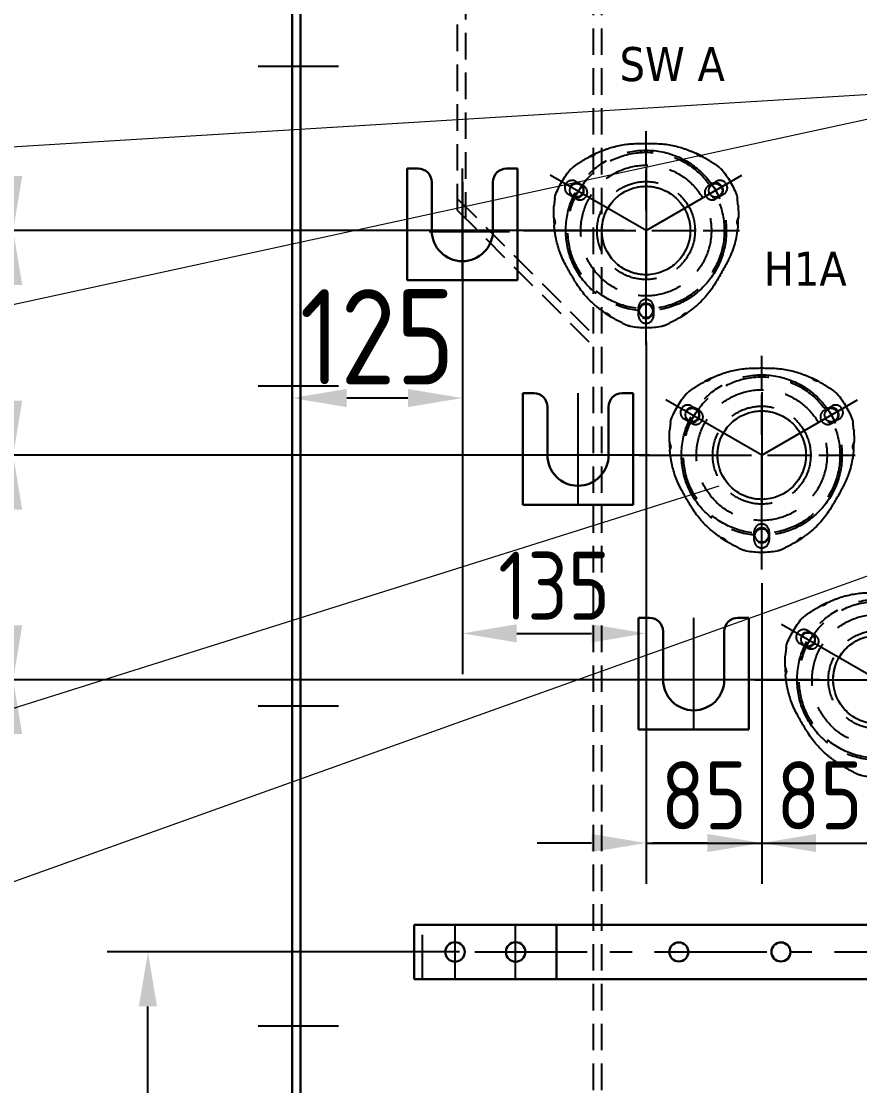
# Model space of a CAD drawing. Header units: millimetres. Extents: x 124493 to 133608, y -169944 to -164394.
# Drawn here: x 125582 to 126199, y -166708 to -165926 of the extents above; entities that cross this region are included whole.
import ezdxf

# ---------------------------------------------------------------- set-up
doc = ezdxf.new("R2010")
doc.units = ezdxf.units.MM
doc.header["$LTSCALE"] = 13
doc.linetypes.add('CENTERX2', pattern=[101.6, 63.5, -12.7, 12.7, -12.7])
doc.linetypes.add('DASHED', pattern=[0.75, 0.5, -0.25])
for name, color, linetype in [('1', 4, 'Continuous'), ('2细线层', 4, 'Continuous'), ('4虚线层', 6, 'DASHED'), ('粗实线', 4, 'Continuous'), ('细实线', 2, 'Continuous')]:
    doc.layers.add(name, color=color, linetype=linetype)
doc.layers.add('标注、文本', color=3, linetype='Continuous', lineweight=25)
doc.layers.add('铁心', color=3, linetype='Continuous', lineweight=0)
doc.styles.get("Standard").update_dxf_attribs({"font": 'gbenor.shx', "bigfont": 'gbcbig.shx'})
doc.styles.add('Tahoma$001', font='tahoma.ttf', dxfattribs={"height": 2.159784})
doc.dimstyles.new('1-15', dxfattribs={"dimscale": 20, "dimtxt": 3.5, "dimasz": 2, "dimexe": 1.5, "dimexo": 0.5, "dimgap": 0.5, "dimtad": 1, "dimtoh": 1, "dimdec": 1, "dimdsep": 46, "dimtxsty": 'Standard', "dimcen": 2.5, "dimclrd": 3, "dimclre": 3, "dimclrt": 3, "dimadec": 0, "dimazin": 2, "dimtfac": 1, "dimtdec": 1, "dimtmove": 0, "dimatfit": 2, "dimfxl": 1, "dimarcsym": 0})

# ---------------------------------------------------------------- blocks, each defined once
blk = doc.blocks.new('A$C712F3155')
at = {"layer": '1', "color": 1, "linetype": 'CENTERX2', "lineweight": -3, "ltscale": 0.1}
for p, q in [((90, 0), (90, 156.99)), ((90, 130.33), (90, 35.46)), ((90, 84.09), (19.54, 124.77)), ((90, 84.09), (160.46, 124.77)), ((0, 84.09), (158.71, 84.09))]:
    blk.add_line(p, q, dxfattribs=at)
blk.add_circle((90, 84.09), 59, dxfattribs=at)
at = {"layer": '2细线层'}
for centre in [(38.9, 113.59), (141.1, 113.59), (90, 25.09)]:
    blk.add_circle(centre, 5, dxfattribs=at)
at = {"layer": '标注、文本'}
for centre in [(38.9, 113.59), (141.1, 113.59), (90, 25.09)]:
    blk.add_arc(centre, 5.5, 242.67153, 150.00001, dxfattribs=at)
at = {"layer": '粗实线'}
blk.add_circle((90, 84.09), 32.5, dxfattribs=at)
blk = doc.blocks.new('A$C03F92070')
at = {"layer": '4虚线层', "ltscale": 5}
for p, q in [((67.85, 40.24), (67.85, 116.01)), ((16.36, 107.57), (21.99, 104.32)), ((113.71, 104.32), (119.34, 107.57)), ((16.49, 94.79), (10.86, 98.04)), ((124.84, 98.04), (119.21, 94.79)), ((23.33, 71.49), (112.37, 71.49)), ((62.35, 8.86), (62.35, 15.36)), ((73.35, 15.36), (73.35, 8.86))]:
    blk.add_line(p, q, dxfattribs=at)
for radius in [57.5, 48, 36, 32.5]:
    blk.add_circle((67.85, 71.49), radius, dxfattribs=at)
at = {"layer": '4虚线层', "ltscale": 5, "extrusion": (0, 0, -1)}
for centre, radius, start, end in [((-62.34, 65.41), 70, 71.02185, 87.94531), ((-67.85, -88.03), 223.54, 87.94531, 92.05469), ((-73.35, 65.41), 70, 92.05469, 108.97815), ((-68.85, 46.49), 90, 55.4521, 61.38179), ((-68.85, 46.49), 90, 64.92451, 71.02185), ((-66.85, 46.49), 90, 108.97815, 115.07549), ((-66.85, 46.49), 90, 118.61821, 124.5479), ((-68.85, 46.49), 90, 51.08313, 52.23427), ((-66.85, 46.49), 90, 127.76573, 128.91687), ((-67.85, 71.49), 71.5, 20.96454, 39.03546), ((-67.85, 71.49), 71.5, 140.96454, 159.03546), ((-90, 83.12), 90, 7.76573, 8.91687), ((-45.7, 83.12), 90, 171.08313, 172.23427), ((-90, 83.12), 90, 358.61821, 4.5479), ((-45.7, 83.12), 90, 175.4521, 181.38179), ((-90, 83.12), 90, 349.46719, 355.07549), ((-65.57, 80.82), 70, 186.60228, 207.21776), ((-45.7, 83.12), 90, 184.92451, 186.60228), ((-70.33, 79.46), 70, 331.9245, 349.46719), ((70.97, 151.05), 223.54, 207.21776, 212.35682), ((-205.81, 151.73), 223.54, 327.65027, 331.9245), ((-76.09, 69.57), 70, 310.17076, 327.65027), ((-58.73, 68.87), 70, 212.35682, 233.02623), ((-89, 84.85), 90, 304.92451, 310.17076), ((-89, 84.85), 90, 295.4521, 301.38179), ((-46.7, 84.85), 90, 238.61821, 244.5479), ((-46.7, 84.85), 90, 233.02623, 235.07549), ((-89, 84.85), 90, 291.08313, 292.23427), ((-67.85, 71.49), 71.5, 260.96454, 279.03546), ((-46.7, 84.85), 90, 247.76573, 248.91687)]:
    blk.add_arc(centre, radius, start, end, dxfattribs=at)
at = {"layer": '4虚线层', "ltscale": 5}
for centre, start, end in [((13.61, 102.81), 60, 240), ((19.24, 99.56), 240, 60), ((116.46, 99.56), 120, 300), ((122.09, 102.81), 300, 120), ((67.85, 15.36), 0, 180), ((67.85, 8.86), 180, 0)]:
    blk.add_arc(centre, 5.5, start, end, dxfattribs=at)
for points, knots in [([(30.89, 128.1), (30.89, 128.1), (30.88, 128.1), (30.83, 128.07), (30.76, 128.04), (30.57, 127.95), (30.45, 127.89), (30.18, 127.77), (30.03, 127.69), (29.7, 127.53), (29.52, 127.45), (29.16, 127.27), (28.96, 127.17), (28.58, 126.98), (28.39, 126.89), (27.99, 126.69), (27.8, 126.59), (27.42, 126.39), (27.24, 126.3), (26.87, 126.11), (26.7, 126.02), (26.39, 125.85), (26.24, 125.77), (25.98, 125.63), (25.87, 125.57), (25.69, 125.47), (25.63, 125.44), (25.58, 125.41), (25.57, 125.4), (25.57, 125.4), (25.57, 125.4), (25.57, 125.4)], [0, 0, 0, 0, 0.043819, 0.043819, 0.119878, 0.119878, 0.195937, 0.195937, 0.271996, 0.271996, 0.348055, 0.348055, 0.424114, 0.424114, 0.500173, 0.500173, 0.576231, 0.576231, 0.65229, 0.65229, 0.728349, 0.728349, 0.804408, 0.804408, 0.880467, 0.880467, 0.956526, 0.956526, 0.994556, 0.994556, 1, 1, 1, 1]), ([(30.71, 128.01), (30.65, 127.99), (30.59, 127.94), (30.48, 127.84), (30.42, 127.77), (30.3, 127.62), (30.24, 127.54), (30.11, 127.35), (30.04, 127.25), (29.89, 127.05), (29.81, 126.95), (29.62, 126.74), (29.51, 126.65), (29.29, 126.47), (29.16, 126.4), (28.9, 126.26), (28.77, 126.2), (28.36, 126.06), (28.08, 125.99), (27.53, 125.87), (27.26, 125.83), (26.87, 125.76), (26.75, 125.74), (26.5, 125.7), (26.38, 125.67), (26.05, 125.61), (25.85, 125.56), (25.74, 125.5)], [0, 0, 0, 0, 0.0625, 0.0625, 0.125, 0.125, 0.1875, 0.1875, 0.25, 0.25, 0.3125, 0.3125, 0.375, 0.375, 0.4375, 0.4375, 0.5, 0.5, 0.625, 0.625, 0.75, 0.75, 0.8125, 0.8125, 0.875, 0.875, 1, 1, 1, 1]), ([(110.13, 125.4), (110.13, 125.4), (110.13, 125.4), (110.13, 125.4), (110.12, 125.41), (110.07, 125.44), (110.01, 125.47), (109.83, 125.57), (109.72, 125.63), (109.46, 125.77), (109.31, 125.85), (108.99, 126.02), (108.81, 126.11), (108.45, 126.3), (108.26, 126.4), (107.88, 126.6), (107.68, 126.7), (107.29, 126.9), (107.1, 127), (106.72, 127.18), (106.53, 127.28), (106.16, 127.46), (105.99, 127.54), (105.66, 127.7), (105.51, 127.77), (105.24, 127.9), (105.12, 127.95), (104.94, 128.04), (104.87, 128.07), (104.82, 128.09), (104.81, 128.1), (104.8, 128.1), (104.8, 128.1), (104.8, 128.1)], [0, 0, 0, 0, 0.005743, 0.005743, 0.043766, 0.043766, 0.119813, 0.119813, 0.195859, 0.195859, 0.271906, 0.271906, 0.347952, 0.347952, 0.423999, 0.423999, 0.500046, 0.500046, 0.576092, 0.576092, 0.652139, 0.652139, 0.728185, 0.728185, 0.804232, 0.804232, 0.880279, 0.880279, 0.956325, 0.956325, 0.994349, 0.994349, 1, 1, 1, 1]), ([(109.96, 125.5), (109.9, 125.53), (109.83, 125.55), (109.65, 125.6), (109.54, 125.63), (109.21, 125.7), (108.96, 125.74), (108.44, 125.83), (108.17, 125.87), (107.63, 125.99), (107.34, 126.06), (106.94, 126.2), (106.8, 126.26), (106.54, 126.39), (106.42, 126.47), (106.19, 126.64), (106.08, 126.74), (105.9, 126.94), (105.81, 127.05), (105.66, 127.25), (105.59, 127.35), (105.46, 127.53), (105.39, 127.62), (105.28, 127.77), (105.22, 127.84), (105.11, 127.94), (105.05, 127.99), (104.99, 128.01)], [0, 0, 0, 0, 0.0625, 0.0625, 0.125, 0.125, 0.25, 0.25, 0.375, 0.375, 0.5, 0.5, 0.5625, 0.5625, 0.625, 0.625, 0.6875, 0.6875, 0.75, 0.75, 0.8125, 0.8125, 0.875, 0.875, 0.9375, 0.9375, 1, 1, 1, 1]), ([(13.95, 117.81), (13.92, 117.79), (13.88, 117.76), (13.82, 117.71), (13.77, 117.67), (13.74, 117.65), (13.73, 117.64)], [0, 0, 0, 0, 0.272943, 0.542517, 0.809704, 1, 1, 1, 1]), ([(14.22, 118.02), (14.2, 118), (14.15, 117.96), (14.08, 117.91), (14.01, 117.86), (13.97, 117.82), (13.95, 117.81)], [0, 0, 0, 0, 0.251777, 0.501943, 0.751136, 1, 1, 1, 1]), ([(14.55, 118.27), (14.52, 118.25), (14.46, 118.2), (14.38, 118.14), (14.3, 118.08), (14.25, 118.04), (14.22, 118.02)], [0, 0, 0, 0, 0.251749, 0.501948, 0.751171, 1, 1, 1, 1]), ([(15.74, 119.15), (15.69, 119.12), (15.59, 119.05), (15.45, 118.94), (15.32, 118.84), (15.18, 118.74), (15.05, 118.65), (14.92, 118.55), (14.8, 118.45), (14.67, 118.36), (14.59, 118.3), (14.55, 118.27)], [0, 0, 0, 0, 0.114473, 0.22719, 0.338528, 0.448878, 0.558641, 0.668227, 0.778044, 0.888502, 1, 1, 1, 1]), ([(17.82, 120.63), (17.81, 120.62), (17.74, 120.57), (17.58, 120.46), (17.28, 120.26), (16.94, 120.02), (16.6, 119.78), (16.29, 119.55), (16.01, 119.35), (15.83, 119.22), (15.74, 119.15)], [0, 0, 0, 0, 0.026865, 0.187364, 0.351072, 0.511786, 0.674931, 0.783277, 0.891149, 1, 1, 1, 1]), ([(119.96, 119.15), (119.92, 119.19), (119.82, 119.25), (119.69, 119.35), (119.55, 119.45), (119.41, 119.55), (119.28, 119.65), (119.06, 119.81), (118.76, 120.02), (118.42, 120.26), (118.12, 120.46), (117.96, 120.57), (117.89, 120.62), (117.88, 120.63)], [0, 0, 0, 0, 0.05466, 0.108896, 0.162888, 0.216817, 0.270864, 0.325211, 0.488741, 0.649833, 0.813717, 0.974388, 1, 1, 1, 1]), ([(121.15, 118.27), (121.11, 118.3), (121.03, 118.36), (120.9, 118.45), (120.78, 118.55), (120.65, 118.65), (120.52, 118.74), (120.38, 118.84), (120.25, 118.94), (120.1, 119.05), (120.01, 119.12), (119.96, 119.15)], [0, 0, 0, 0, 0.111498, 0.221956, 0.331773, 0.441359, 0.551122, 0.661472, 0.77281, 0.885527, 1, 1, 1, 1]), ([(121.48, 118.02), (121.45, 118.04), (121.4, 118.08), (121.32, 118.14), (121.23, 118.2), (121.18, 118.25), (121.15, 118.27)], [0, 0, 0, 0, 0.248829, 0.498052, 0.748251, 1, 1, 1, 1]), ([(121.75, 117.81), (121.73, 117.82), (121.69, 117.86), (121.62, 117.91), (121.55, 117.96), (121.5, 118), (121.48, 118.02)], [0, 0, 0, 0, 0.248864, 0.498057, 0.748223, 1, 1, 1, 1]), ([(121.97, 117.64), (121.96, 117.65), (121.93, 117.67), (121.88, 117.71), (121.82, 117.76), (121.78, 117.79), (121.75, 117.81)], [0, 0, 0, 0, 0.190293, 0.457482, 0.727057, 1, 1, 1, 1]), ([(0.69, 94.25), (0.68, 94.21), (0.67, 94.11), (0.65, 93.95), (0.63, 93.8), (0.61, 93.64), (0.59, 93.47), (0.57, 93.31), (0.55, 93.14), (0.53, 92.96), (0.52, 92.85), (0.52, 92.79)], [0, 0, 0, 0, 0.111498, 0.221956, 0.331773, 0.441359, 0.551122, 0.661472, 0.77281, 0.885527, 1, 1, 1, 1]), ([(0.74, 94.67), (0.73, 94.63), (0.73, 94.57), (0.71, 94.47), (0.7, 94.36), (0.69, 94.29), (0.69, 94.25)], [0, 0, 0, 0, 0.248829, 0.498052, 0.748251, 1, 1, 1, 1]), ([(0.82, 95.29), (0.82, 95.27), (0.81, 95.24), (0.81, 95.17), (0.8, 95.1), (0.79, 95.04), (0.78, 95.01)], [0, 0, 0, 0, 0.190297, 0.457484, 0.727058, 1, 1, 1, 1]), ([(134.92, 95.01), (134.91, 95.04), (134.9, 95.1), (134.89, 95.17), (134.89, 95.24), (134.88, 95.27), (134.88, 95.29)], [0, 0, 0, 0, 0.272943, 0.542517, 0.809704, 1, 1, 1, 1]), ([(134.96, 94.67), (134.96, 94.7), (134.95, 94.76), (134.94, 94.85), (134.93, 94.93), (134.92, 94.98), (134.92, 95.01)], [0, 0, 0, 0, 0.251777, 0.501943, 0.751136, 1, 1, 1, 1]), ([(135.01, 94.25), (135.01, 94.29), (135, 94.36), (134.99, 94.47), (134.97, 94.57), (134.96, 94.63), (134.96, 94.67)], [0, 0, 0, 0, 0.251749, 0.501948, 0.751171, 1, 1, 1, 1]), ([(135.18, 92.79), (135.18, 92.85), (135.16, 92.96), (135.15, 93.14), (135.13, 93.31), (135.11, 93.47), (135.09, 93.64), (135.07, 93.8), (135.05, 93.95), (135.03, 94.11), (135.02, 94.21), (135.01, 94.25)], [0, 0, 0, 0, 0.114473, 0.22719, 0.338528, 0.448878, 0.558641, 0.668227, 0.778044, 0.888502, 1, 1, 1, 1]), ([(0.52, 92.79), (0.51, 92.73), (0.5, 92.62), (0.48, 92.45), (0.46, 92.28), (0.45, 92.11), (0.43, 91.95), (0.4, 91.68), (0.37, 91.32), (0.33, 90.9), (0.3, 90.54), (0.29, 90.34), (0.28, 90.26), (0.28, 90.25)], [0, 0, 0, 0, 0.05466, 0.108897, 0.162889, 0.216817, 0.270864, 0.325211, 0.488741, 0.649833, 0.813717, 0.974388, 1, 1, 1, 1]), ([(135.42, 90.25), (135.42, 90.26), (135.41, 90.34), (135.4, 90.54), (135.37, 90.9), (135.33, 91.31), (135.29, 91.73), (135.25, 92.11), (135.22, 92.45), (135.2, 92.67), (135.18, 92.79)], [0, 0, 0, 0, 0.026865, 0.187364, 0.351073, 0.511786, 0.674931, 0.783277, 0.891149, 1, 1, 1, 1]), ([(0.02, 81.15), (0.02, 81.15), (0.02, 81.15), (0.02, 81.15), (0.02, 81.14), (0.02, 81.08), (0.02, 81.01), (0.02, 80.81), (0.03, 80.68), (0.04, 80.38), (0.04, 80.21), (0.05, 79.85), (0.06, 79.65), (0.08, 79.24), (0.09, 79.03), (0.11, 78.6), (0.12, 78.38), (0.14, 77.94), (0.16, 77.72), (0.18, 77.3), (0.2, 77.09), (0.23, 76.68), (0.24, 76.49), (0.27, 76.13), (0.28, 75.96), (0.3, 75.67), (0.32, 75.54), (0.33, 75.33), (0.34, 75.26), (0.34, 75.2), (0.35, 75.19), (0.35, 75.19), (0.35, 75.19), (0.35, 75.19)], [0, 0, 0, 0, 0.005743, 0.005743, 0.043766, 0.043766, 0.119813, 0.119813, 0.195859, 0.195859, 0.271906, 0.271906, 0.347952, 0.347952, 0.423999, 0.423999, 0.500046, 0.500046, 0.576092, 0.576092, 0.652139, 0.652139, 0.728185, 0.728185, 0.804232, 0.804232, 0.880279, 0.880279, 0.956325, 0.956325, 0.994349, 0.994349, 1, 1, 1, 1]), ([(0.02, 80.95), (0.02, 80.89), (0.04, 80.81), (0.08, 80.63), (0.12, 80.53), (0.22, 80.21), (0.31, 79.97), (0.5, 79.47), (0.59, 79.22), (0.76, 78.69), (0.85, 78.41), (0.92, 77.98), (0.94, 77.84), (0.96, 77.55), (0.95, 77.4), (0.91, 77.12), (0.88, 76.97), (0.8, 76.71), (0.75, 76.59), (0.65, 76.35), (0.6, 76.24), (0.51, 76.03), (0.47, 75.94), (0.39, 75.76), (0.37, 75.68), (0.33, 75.53), (0.32, 75.46), (0.33, 75.4)], [0, 0, 0, 0, 0.0625, 0.0625, 0.125, 0.125, 0.25, 0.25, 0.375, 0.375, 0.5, 0.5, 0.5625, 0.5625, 0.625, 0.625, 0.6875, 0.6875, 0.75, 0.75, 0.8125, 0.8125, 0.875, 0.875, 0.9375, 0.9375, 1, 1, 1, 1]), ([(135.37, 75.4), (135.38, 75.46), (135.37, 75.53), (135.33, 75.68), (135.31, 75.76), (135.23, 75.94), (135.19, 76.03), (135.1, 76.24), (135.04, 76.35), (134.95, 76.58), (134.9, 76.71), (134.82, 76.97), (134.79, 77.11), (134.75, 77.4), (134.74, 77.54), (134.76, 77.83), (134.78, 77.98), (134.85, 78.4), (134.93, 78.68), (135.11, 79.21), (135.2, 79.47), (135.34, 79.84), (135.38, 79.96), (135.47, 80.2), (135.51, 80.31), (135.62, 80.63), (135.68, 80.83), (135.68, 80.95)], [0, 0, 0, 0, 0.0625, 0.0625, 0.125, 0.125, 0.1875, 0.1875, 0.25, 0.25, 0.3125, 0.3125, 0.375, 0.375, 0.4375, 0.4375, 0.5, 0.5, 0.625, 0.625, 0.75, 0.75, 0.8125, 0.8125, 0.875, 0.875, 1, 1, 1, 1]), ([(135.35, 75.19), (135.35, 75.19), (135.35, 75.2), (135.36, 75.26), (135.37, 75.34), (135.38, 75.54), (135.4, 75.67), (135.42, 75.97), (135.43, 76.14), (135.46, 76.51), (135.48, 76.7), (135.5, 77.11), (135.52, 77.32), (135.54, 77.75), (135.56, 77.97), (135.58, 78.41), (135.59, 78.62), (135.61, 79.05), (135.62, 79.26), (135.64, 79.67), (135.65, 79.86), (135.66, 80.22), (135.66, 80.39), (135.67, 80.68), (135.67, 80.81), (135.68, 81.01), (135.68, 81.08), (135.68, 81.14), (135.68, 81.15), (135.68, 81.15), (135.68, 81.15), (135.68, 81.15)], [0, 0, 0, 0, 0.043819, 0.043819, 0.119878, 0.119878, 0.195937, 0.195937, 0.271996, 0.271996, 0.348055, 0.348055, 0.424114, 0.424114, 0.500173, 0.500173, 0.576232, 0.576232, 0.65229, 0.65229, 0.728349, 0.728349, 0.804408, 0.804408, 0.880467, 0.880467, 0.956526, 0.956526, 0.994556, 0.994556, 1, 1, 1, 1]), ([(37.3, 11.18), (37.3, 11.18), (37.31, 11.17), (37.36, 11.14), (37.42, 11.09), (37.59, 10.98), (37.7, 10.9), (37.95, 10.73), (38.09, 10.63), (38.39, 10.43), (38.55, 10.32), (38.89, 10.09), (39.07, 9.97), (39.42, 9.73), (39.61, 9.61), (39.98, 9.37), (40.16, 9.26), (40.51, 9.03), (40.69, 8.91), (41.04, 8.69), (41.2, 8.59), (41.51, 8.4), (41.65, 8.31), (41.9, 8.16), (42.01, 8.09), (42.18, 7.99), (42.24, 7.95), (42.29, 7.92), (42.3, 7.91), (42.3, 7.91), (42.3, 7.91), (42.3, 7.91)], [0, 0, 0, 0, 0.043819, 0.043819, 0.119878, 0.119878, 0.195937, 0.195937, 0.271996, 0.271996, 0.348055, 0.348055, 0.424114, 0.424114, 0.500173, 0.500173, 0.576231, 0.576231, 0.65229, 0.65229, 0.728349, 0.728349, 0.804408, 0.804408, 0.880467, 0.880467, 0.956526, 0.956526, 0.994556, 0.994556, 1, 1, 1, 1]), ([(37.47, 11.06), (37.52, 11.02), (37.59, 11), (37.73, 10.95), (37.82, 10.93), (38.01, 10.91), (38.11, 10.9), (38.34, 10.88), (38.46, 10.87), (38.71, 10.83), (38.85, 10.81), (39.11, 10.75), (39.25, 10.71), (39.52, 10.6), (39.64, 10.53), (39.89, 10.37), (40.01, 10.29), (40.34, 10.01), (40.54, 9.8), (40.91, 9.38), (41.09, 9.17), (41.34, 8.87), (41.42, 8.77), (41.58, 8.58), (41.66, 8.48), (41.88, 8.23), (42.02, 8.08), (42.13, 8.02)], [0, 0, 0, 0, 0.0625, 0.0625, 0.125, 0.125, 0.1875, 0.1875, 0.25, 0.25, 0.3125, 0.3125, 0.375, 0.375, 0.4375, 0.4375, 0.5, 0.5, 0.625, 0.625, 0.75, 0.75, 0.8125, 0.8125, 0.875, 0.875, 1, 1, 1, 1]), ([(93.4, 7.91), (93.4, 7.91), (93.4, 7.91), (93.4, 7.91), (93.41, 7.92), (93.46, 7.95), (93.52, 7.99), (93.69, 8.09), (93.8, 8.16), (94.06, 8.32), (94.2, 8.4), (94.51, 8.6), (94.68, 8.7), (95.02, 8.92), (95.2, 9.04), (95.56, 9.27), (95.75, 9.39), (96.12, 9.63), (96.3, 9.75), (96.65, 9.98), (96.83, 10.1), (97.16, 10.33), (97.32, 10.43), (97.62, 10.64), (97.76, 10.73), (98.01, 10.9), (98.11, 10.98), (98.28, 11.1), (98.34, 11.14), (98.39, 11.17), (98.4, 11.18), (98.4, 11.18), (98.4, 11.18), (98.4, 11.18)], [0, 0, 0, 0, 0.005743, 0.005743, 0.043766, 0.043766, 0.119813, 0.119813, 0.195859, 0.195859, 0.271906, 0.271906, 0.347952, 0.347952, 0.423999, 0.423999, 0.500046, 0.500046, 0.576092, 0.576092, 0.652139, 0.652139, 0.728185, 0.728185, 0.804232, 0.804232, 0.880279, 0.880279, 0.956325, 0.956325, 0.994349, 0.994349, 1, 1, 1, 1]), ([(93.57, 8.02), (93.62, 8.05), (93.68, 8.1), (93.82, 8.23), (93.89, 8.31), (94.11, 8.56), (94.27, 8.76), (94.61, 9.17), (94.79, 9.38), (95.16, 9.79), (95.36, 10), (95.69, 10.28), (95.8, 10.37), (96.05, 10.53), (96.18, 10.6), (96.44, 10.71), (96.58, 10.75), (96.85, 10.81), (96.98, 10.83), (97.24, 10.87), (97.36, 10.88), (97.58, 10.9), (97.69, 10.91), (97.88, 10.93), (97.96, 10.95), (98.11, 11), (98.18, 11.02), (98.23, 11.06)], [0, 0, 0, 0, 0.0625, 0.0625, 0.125, 0.125, 0.25, 0.25, 0.375, 0.375, 0.5, 0.5, 0.5625, 0.5625, 0.625, 0.625, 0.6875, 0.6875, 0.75, 0.75, 0.8125, 0.8125, 0.875, 0.875, 0.9375, 0.9375, 1, 1, 1, 1]), ([(50.31, 3.59), (50.32, 3.59), (50.4, 3.55), (50.57, 3.46), (50.9, 3.31), (51.28, 3.14), (51.66, 2.96), (52.01, 2.8), (52.32, 2.67), (52.52, 2.57), (52.63, 2.53)], [0, 0, 0, 0, 0.026866, 0.187364, 0.351073, 0.511786, 0.674931, 0.783277, 0.891149, 1, 1, 1, 1]), ([(52.63, 2.53), (52.68, 2.5), (52.79, 2.46), (52.95, 2.39), (53.11, 2.32), (53.26, 2.25), (53.41, 2.19), (53.56, 2.12), (53.7, 2.06), (53.85, 2), (53.94, 1.96), (53.98, 1.94)], [0, 0, 0, 0, 0.114473, 0.22719, 0.338528, 0.448878, 0.558641, 0.668227, 0.778044, 0.888502, 1, 1, 1, 1]), ([(53.98, 1.94), (54.02, 1.93), (54.09, 1.9), (54.18, 1.86), (54.28, 1.82), (54.34, 1.79), (54.37, 1.78)], [0, 0, 0, 0, 0.251749, 0.501948, 0.751171, 1, 1, 1, 1]), ([(54.37, 1.78), (54.4, 1.77), (54.45, 1.74), (54.54, 1.71), (54.61, 1.68), (54.66, 1.66), (54.69, 1.65)], [0, 0, 0, 0, 0.251777, 0.501943, 0.751136, 1, 1, 1, 1]), ([(54.69, 1.65), (54.71, 1.64), (54.77, 1.61), (54.84, 1.58), (54.9, 1.56), (54.93, 1.55), (54.94, 1.54)], [0, 0, 0, 0, 0.272943, 0.542518, 0.809705, 1, 1, 1, 1]), ([(80.76, 1.54), (80.77, 1.55), (80.8, 1.56), (80.86, 1.58), (80.93, 1.61), (80.99, 1.64), (81.01, 1.65)], [0, 0, 0, 0, 0.190295, 0.457482, 0.727057, 1, 1, 1, 1]), ([(81.01, 1.65), (81.04, 1.66), (81.08, 1.68), (81.16, 1.71), (81.25, 1.74), (81.3, 1.77), (81.33, 1.78)], [0, 0, 0, 0, 0.248864, 0.498057, 0.748223, 1, 1, 1, 1]), ([(81.33, 1.78), (81.36, 1.79), (81.42, 1.82), (81.52, 1.86), (81.61, 1.9), (81.68, 1.93), (81.72, 1.94)], [0, 0, 0, 0, 0.248829, 0.498052, 0.748251, 1, 1, 1, 1]), ([(81.72, 1.94), (81.76, 1.96), (81.85, 2), (82, 2.06), (82.14, 2.12), (82.29, 2.19), (82.44, 2.25), (82.59, 2.32), (82.75, 2.39), (82.91, 2.46), (83.02, 2.5), (83.07, 2.53)], [0, 0, 0, 0, 0.111498, 0.221956, 0.331773, 0.441359, 0.551122, 0.661472, 0.77281, 0.885527, 1, 1, 1, 1]), ([(83.07, 2.53), (83.12, 2.55), (83.23, 2.6), (83.38, 2.67), (83.54, 2.73), (83.69, 2.8), (83.84, 2.87), (84.09, 2.98), (84.42, 3.14), (84.8, 3.31), (85.13, 3.46), (85.3, 3.55), (85.38, 3.58), (85.39, 3.59)], [0, 0, 0, 0, 0.05466, 0.108897, 0.162889, 0.216817, 0.270864, 0.325211, 0.488741, 0.649834, 0.813718, 0.974389, 1, 1, 1, 1])]:
    blk.add_open_spline(points, degree=3, knots=knots, dxfattribs=at)
blk.add_open_spline([(0.82, 95.28), (0.81, 95.2), (0.82, 95.09), (0.84, 94.95)], degree=3, dxfattribs=at)
blk = doc.blocks.new('A$C78BF4BCD')
at = {"layer": '1', "color": 1, "linetype": 'CENTERX2', "lineweight": -3, "ltscale": 0.1}
for p, q in [((40.5, 0), (40.5, 82)), ((63, 36.5), (18, 36.5))]:
    blk.add_line(p, q, dxfattribs=at)
at = {"layer": '粗实线', "lineweight": 30}
for p, q in [((0, 0), (0, 82)), ((8, 82), (0, 82)), ((81, 82), (73, 82)), ((81, 0), (81, 82)), ((18, 36.5), (18, 72)), ((63, 36.5), (63, 72)), ((81, 0), (0, 0))]:
    blk.add_line(p, q, dxfattribs=at)
for centre, radius, start, end in [((8, 72), 10, 0, 90), ((73, 72), 10, 90, 180), ((40.5, 36.5), 22.5, 180, 0)]:
    blk.add_arc(centre, radius, start, end, dxfattribs=at)
blk = doc.blocks.new('A$C08576B93')
at = {"layer": '1', "color": 1, "linetype": 'CENTERX2', "lineweight": -3, "ltscale": 0.1}
for p, q in [((30, 0), (30, 40)), ((74.5, 0), (74.5, 40))]:
    blk.add_line(p, q, dxfattribs=at)
at = {"layer": '4虚线层', "ltscale": 5}
blk.add_line((6, 0), (6, 40), dxfattribs=at)
at = {"layer": '粗实线', "lineweight": 30}
for p, q in [((0, 40), (104.5, 40)), ((0, 0), (0, 40)), ((104.5, 40), (104.5, 0)), ((104.5, 0), (0, 0))]:
    blk.add_line(p, q, dxfattribs=at)
for centre in [(30, 20), (74.5, 20)]:
    blk.add_circle(centre, 7.15, dxfattribs=at)
blk = doc.blocks.new('*D494')
at = {"layer": 'Defpoints', "color": 0, "transparency": 16777216}
for p in [(125675.58, -166609.77), (125914.56, -166609.77), (125906.6, -167089.77)]:
    blk.add_point(p, dxfattribs=at)
at = {"layer": '标注、文本', "color": 3, "lineweight": -2, "transparency": 16777216}
for p, q in [((125904.56, -166609.77), (125645.58, -166609.77)), ((125675.58, -167049.77), (125675.58, -166649.77)), ((125896.6, -167089.77), (125645.58, -167089.77))]:
    blk.add_line(p, q, dxfattribs=at)
at = {"layer": '标注、文本', "color": 3, "transparency": 16777216}
for points in [[(125668.91, -166649.77), (125682.24, -166649.77), (125675.58, -166609.77)], [(125668.91, -167049.77), (125682.24, -167049.77), (125675.58, -167089.77)]]:
    blk.add_solid(points, dxfattribs=at)
at = {"layer": '标注、文本', "color": 3, "transparency": 16777216, "insert": (125630.58, -166849.77), "char_height": 70, "attachment_point": 5, "rotation": 90}
blk.add_mtext('480', dxfattribs=at)
blk = doc.blocks.new('*D495')
at = {"layer": 'Defpoints', "color": 0, "transparency": 16777216}
for p in [(125576.52, -166409.77), (126054.1, -166409.77), (125906.6, -167089.77)]:
    blk.add_point(p, dxfattribs=at)
at = {"layer": '标注、文本', "color": 3, "lineweight": -2, "transparency": 16777216}
for p, q in [((126044.1, -166409.77), (125546.52, -166409.77)), ((125576.52, -167049.77), (125576.52, -166449.77)), ((125896.6, -167089.77), (125546.52, -167089.77))]:
    blk.add_line(p, q, dxfattribs=at)
at = {"layer": '标注、文本', "color": 3, "transparency": 16777216}
for points in [[(125569.85, -166449.77), (125583.18, -166449.77), (125576.52, -166409.77)], [(125569.85, -167049.77), (125583.18, -167049.77), (125576.52, -167089.77)]]:
    blk.add_solid(points, dxfattribs=at)
at = {"layer": '标注、文本', "color": 3, "transparency": 16777216, "insert": (125531.52, -166749.77), "char_height": 70, "attachment_point": 5, "rotation": 90}
blk.add_mtext('680', dxfattribs=at)
blk = doc.blocks.new('*D496')
at = {"layer": 'Defpoints', "color": 0, "transparency": 16777216}
for p in [(125576.52, -166244.77), (126054.1, -166244.77), (126179.1, -166409.77)]:
    blk.add_point(p, dxfattribs=at)
at = {"layer": '标注、文本', "color": 3, "lineweight": -2, "transparency": 16777216}
for p, q in [((126044.1, -166244.77), (125546.52, -166244.77)), ((125576.52, -166369.77), (125576.52, -166284.77)), ((126169.1, -166409.77), (125546.52, -166409.77))]:
    blk.add_line(p, q, dxfattribs=at)
at = {"layer": '标注、文本', "color": 3, "transparency": 16777216}
for points in [[(125569.85, -166284.77), (125583.18, -166284.77), (125576.52, -166244.77)], [(125569.85, -166369.77), (125583.18, -166369.77), (125576.52, -166409.77)]]:
    blk.add_solid(points, dxfattribs=at)
at = {"layer": '标注、文本', "color": 3, "transparency": 16777216, "insert": (125531.52, -166327.27), "char_height": 70, "attachment_point": 5, "rotation": 90}
blk.add_mtext('165', dxfattribs=at)
blk = doc.blocks.new('*D497')
at = {"layer": 'Defpoints', "color": 0, "transparency": 16777216}
for p in [(125576.52, -166079.77), (126035.73, -166079.77), (126036.6, -166244.77)]:
    blk.add_point(p, dxfattribs=at)
at = {"layer": '标注、文本', "color": 3, "lineweight": -2, "transparency": 16777216}
for p, q in [((126025.73, -166079.77), (125546.52, -166079.77)), ((125576.52, -166204.77), (125576.52, -166119.77)), ((126026.6, -166244.77), (125546.52, -166244.77))]:
    blk.add_line(p, q, dxfattribs=at)
at = {"layer": '标注、文本', "color": 3, "transparency": 16777216}
for points in [[(125569.85, -166119.77), (125583.18, -166119.77), (125576.52, -166079.77)], [(125569.85, -166204.77), (125583.18, -166204.77), (125576.52, -166244.77)]]:
    blk.add_solid(points, dxfattribs=at)
at = {"layer": '标注、文本', "color": 3, "transparency": 16777216, "insert": (125531.52, -166162.27), "char_height": 70, "attachment_point": 5, "rotation": 90}
blk.add_mtext('165', dxfattribs=at)
blk = doc.blocks.new('*D498')
at = {"layer": 'Defpoints', "color": 0, "transparency": 16777216}
for p in [(125576.52, -165849.86), (125884.25, -165849.86), (126030.96, -166079.77)]:
    blk.add_point(p, dxfattribs=at)
at = {"layer": '标注、文本', "color": 3, "lineweight": -2, "transparency": 16777216}
for p, q in [((125874.25, -165849.86), (125546.52, -165849.86)), ((125576.52, -166039.77), (125576.52, -165889.86)), ((126020.96, -166079.77), (125546.52, -166079.77))]:
    blk.add_line(p, q, dxfattribs=at)
at = {"layer": '标注、文本', "color": 3, "transparency": 16777216}
for points in [[(125569.85, -165889.86), (125583.18, -165889.86), (125576.52, -165849.86)], [(125569.85, -166039.77), (125583.18, -166039.77), (125576.52, -166079.77)]]:
    blk.add_solid(points, dxfattribs=at)
at = {"layer": '标注、文本', "color": 3, "transparency": 16777216, "insert": (125531.52, -165964.81), "char_height": 70, "attachment_point": 5, "rotation": 90}
blk.add_mtext('230', dxfattribs=at)
blk = doc.blocks.new('*D501')
at = {"layer": 'Defpoints', "color": 0, "transparency": 16777216}
for p in [(125781.6, -166034.27), (125906.6, -166034.27), (125781.6, -166202.83)]:
    blk.add_point(p, dxfattribs=at)
at = {"layer": '标注、文本', "color": 3, "lineweight": -2, "transparency": 16777216}
for p, q in [((125781.6, -166044.27), (125781.6, -166232.83)), ((125906.6, -166044.27), (125906.6, -166232.83)), ((125866.6, -166202.83), (125821.6, -166202.83))]:
    blk.add_line(p, q, dxfattribs=at)
at = {"layer": '标注、文本', "color": 3, "transparency": 16777216}
for points in [[(125821.6, -166196.16), (125821.6, -166209.49), (125781.6, -166202.83)], [(125866.6, -166196.16), (125866.6, -166209.49), (125906.6, -166202.83)]]:
    blk.add_solid(points, dxfattribs=at)
at = {"layer": '标注、文本', "color": 3, "transparency": 16777216, "insert": (125844.1, -166157.83), "char_height": 70, "attachment_point": 5}
blk.add_mtext('125', dxfattribs=at)
blk = doc.blocks.new('*D502')
at = {"layer": 'Defpoints', "color": 0, "transparency": 16777216}
for p in [(125906.6, -166116.27), (126041.6, -166151.27), (126041.6, -166375.73)]:
    blk.add_point(p, dxfattribs=at)
at = {"layer": '标注、文本', "color": 3, "lineweight": -2, "transparency": 16777216}
for p, q in [((125906.6, -166126.27), (125906.6, -166405.73)), ((126041.6, -166161.27), (126041.6, -166405.73)), ((125946.6, -166375.73), (126001.6, -166375.73))]:
    blk.add_line(p, q, dxfattribs=at)
at = {"layer": '标注、文本', "color": 3, "transparency": 16777216}
for points in [[(125946.6, -166369.06), (125946.6, -166382.39), (125906.6, -166375.73)], [(126001.6, -166369.06), (126001.6, -166382.39), (126041.6, -166375.73)]]:
    blk.add_solid(points, dxfattribs=at)
at = {"layer": '标注、文本', "color": 3, "transparency": 16777216, "insert": (125974.1, -166340.73), "char_height": 50, "attachment_point": 5}
blk.add_mtext('135', dxfattribs=at)
blk = doc.blocks.new('*D503')
at = {"layer": 'Defpoints', "color": 0, "transparency": 16777216}
for p in [(126041.6, -166163.86), (126126.6, -166328.86), (126126.6, -166529.74)]:
    blk.add_point(p, dxfattribs=at)
at = {"layer": '标注、文本', "color": 3, "lineweight": -2, "transparency": 16777216}
for p, q in [((126041.6, -166173.86), (126041.6, -166559.74)), ((126126.6, -166338.86), (126126.6, -166559.74)), ((126001.6, -166529.74), (125961.6, -166529.74)), ((126041.6, -166529.74), (126126.6, -166529.74)), ((126166.6, -166529.74), (126206.6, -166529.74))]:
    blk.add_line(p, q, dxfattribs=at)
at = {"layer": '标注、文本', "color": 3, "transparency": 16777216}
for points in [[(126001.6, -166523.07), (126001.6, -166536.4), (126041.6, -166529.74)], [(126166.6, -166523.07), (126166.6, -166536.4), (126126.6, -166529.74)]]:
    blk.add_solid(points, dxfattribs=at)
at = {"layer": '标注、文本', "color": 3, "transparency": 16777216, "insert": (126084.1, -166494.74), "char_height": 50, "attachment_point": 5}
blk.add_mtext('85', dxfattribs=at)
blk = doc.blocks.new('*D504')
at = {"layer": 'Defpoints', "color": 0, "transparency": 16777216}
for p in [(126126.6, -166328.86), (126211.6, -166491.05), (126211.6, -166529.74)]:
    blk.add_point(p, dxfattribs=at)
at = {"layer": '标注、文本', "color": 3, "lineweight": -2, "transparency": 16777216}
for p, q in [((126126.6, -166338.86), (126126.6, -166559.74)), ((126211.6, -166501.05), (126211.6, -166559.74)), ((126086.6, -166529.74), (126046.6, -166529.74)), ((126126.6, -166529.74), (126211.6, -166529.74)), ((126251.6, -166529.74), (126291.6, -166529.74))]:
    blk.add_line(p, q, dxfattribs=at)
at = {"layer": '标注、文本', "color": 3, "transparency": 16777216}
for points in [[(126086.6, -166523.07), (126086.6, -166536.4), (126126.6, -166529.74)], [(126251.6, -166523.07), (126251.6, -166536.4), (126211.6, -166529.74)]]:
    blk.add_solid(points, dxfattribs=at)
at = {"layer": '标注、文本', "color": 3, "transparency": 16777216, "insert": (126169.1, -166494.74), "char_height": 50, "attachment_point": 5}
blk.add_mtext('85', dxfattribs=at)
blk = doc.blocks.new('*D709')
at = {"layer": 'Defpoints', "color": 0, "transparency": 16777216}
for p in [(125464.73, -165339.76), (125781.6, -165339.76), (125781.6, -167089.77)]:
    blk.add_point(p, dxfattribs=at)
at = {"layer": '标注、文本', "color": 3, "lineweight": -2, "transparency": 16777216}
for p, q in [((125771.6, -165339.76), (125434.73, -165339.76)), ((125464.73, -167049.77), (125464.73, -165379.76)), ((125771.6, -167089.77), (125434.73, -167089.77))]:
    blk.add_line(p, q, dxfattribs=at)
at = {"layer": '标注、文本', "color": 3, "transparency": 16777216}
for points in [[(125458.06, -165379.76), (125471.4, -165379.76), (125464.73, -165339.76)], [(125458.06, -167049.77), (125471.4, -167049.77), (125464.73, -167089.77)]]:
    blk.add_solid(points, dxfattribs=at)
at = {"layer": '标注、文本', "color": 3, "transparency": 16777216, "insert": (125419.73, -166214.76), "char_height": 70, "attachment_point": 5, "rotation": 90}
blk.add_mtext('1750', dxfattribs=at)

msp = doc.modelspace()

# ---------------------------------------------------------------- linework, layer by layer
at = {"layer": '1', "color": 1, "linetype": 'CENTERX2', "lineweight": -3, "ltscale": 0.1}
for p, q in [((125756.6, -165958.97), (125815.6, -165958.97)), ((125882.21, -166080.4), (125941.21, -166080.4)), ((125756.6, -166193.97), (125815.6, -166193.97)), ((125756.6, -166428.97), (125815.6, -166428.97)), ((125915.81, -166609.77), (127330.81, -166609.77)), ((125756.6, -166663.97), (125815.6, -166663.97))]:
    msp.add_line(p, q, dxfattribs=at)
at = {"layer": '4虚线层', "ltscale": 3}
for p, q in [((126003.1, -167003.77), (126003.1, -165483.77)), ((126009.1, -167003.77), (126009.1, -165483.77)), ((125909.1, -166071), (125909.1, -165799.02)), ((125903.1, -166065), (125903.1, -165805.02)), ((125903.1, -166056.51), (126003.1, -166156.51)), ((125903.1, -166065), (126003.1, -166165))]:
    msp.add_line(p, q, dxfattribs=at)
at = {"layer": '粗实线', "lineweight": 30}
for p, q in [((125781.6, -167009.77), (125781.6, -165369.76)), ((125787.6, -167003.77), (125787.6, -165369.76))]:
    msp.add_line(p, q, dxfattribs=at)
for centre in [(126065.72, -166609.77), (126140.72, -166609.77)]:
    msp.add_circle(centre, 7, dxfattribs=at)
at = {"layer": '细实线', "color": 4, "lineweight": 30}
for p, q in [((125871.23, -166589.77), (125871.23, -166629.77)), ((125975.73, -166589.77), (127325.81, -166589.77)), ((125975.73, -166629.77), (127325.81, -166629.77))]:
    msp.add_line(p, q, dxfattribs=at)
at = {"layer": '铁心'}
for points in [[(126870.57, -165939.08), (125383.08, -166030.33), (125383.08, -166030.33)], [(126272.72, -165983.18), (125384.3, -166175.92), (125384.3, -166175.92)], [(126095.02, -166267.47), (125382.76, -166491.93), (125382.76, -166491.93)], [(126361.6, -166277.27), (125385.8, -166626.64), (125385.8, -166626.64)]]:
    msp.add_lwpolyline(points, dxfattribs=at)

# ---------------------------------------------------------------- block references
at = {"layer": '标注、文本'}
for name, p in [('A$C712F3155', (125951.6, -166163.86)), ('A$C03F92070', (125973.75, -166151.26)), ('A$C78BF4BCD', (125866.1, -166116.27)), ('A$C712F3155', (126036.6, -166328.86)), ('A$C03F92070', (126058.75, -166316.26)), ('A$C78BF4BCD', (125951.1, -166281.27)), ('A$C712F3155', (126121.6, -166493.86)), ('A$C03F92070', (126143.75, -166481.26)), ('A$C78BF4BCD', (126036.1, -166446.27)), ('A$C08576B93', (125871.23, -166629.77))]:
    msp.add_blockref(name, p, dxfattribs=at)

# ---------------------------------------------------------------- texts
at = {"layer": '标注、文本', "style": 'Tahoma$001'}
for s, p in [('SW A', (126022.15, -165969.97)), ('H1A', (126127.99, -166120.35))]:
    msp.add_text(s, height=25, dxfattribs=at).set_placement(p)

# ---------------------------------------------------------------- dimensions: what is measured, and where the dimension line sits
at = {"layer": '标注、文本'}
for base, p1, p2, picture, middle in [((125464.73, -165339.76), (125781.6, -167089.77), (125781.6, -165339.76), '*D709', (125419.73, -166214.76)), ((125576.52, -166079.77), (126036.6, -166244.77), (126035.73, -166079.77), '*D497', (125531.52, -166162.27)), ((125576.52, -166409.77), (125906.6, -167089.77), (126054.1, -166409.77), '*D495', (125531.52, -166749.77)), ((125675.58, -166609.77), (125906.6, -167089.77), (125914.56, -166609.77), '*D494', (125630.58, -166849.77))]:
    dim = msp.add_linear_dim(base=base, p1=p1, p2=p2, angle=90, dimstyle='1-15', dxfattribs=at)
    dim.commit()
    dim.dimension.update_dxf_attribs({"geometry": picture, "text_midpoint": middle})
dim = msp.add_linear_dim(base=(125576.52, -165849.86), p1=(126030.96, -166079.77), p2=(125884.25, -165849.86), angle=90, text='230', dimstyle='1-15', dxfattribs=at)
dim.commit()
dim.dimension.update_dxf_attribs({"geometry": '*D498', "text_midpoint": (125531.52, -165964.81)})
dim = msp.add_linear_dim(base=(125781.6, -166202.83), p1=(125906.6, -166034.27), p2=(125781.6, -166034.27), dimstyle='1-15', dxfattribs=at)
dim.commit()
dim.dimension.update_dxf_attribs({"geometry": '*D501', "text_midpoint": (125844.1, -166157.83)})
dim = msp.add_linear_dim(base=(126041.6, -166375.73), p1=(125906.6, -166116.27), p2=(126041.6, -166151.27), dimstyle='1-15', override={"dimtxt": 2.5}, dxfattribs=at)
dim.commit()
dim.dimension.update_dxf_attribs({"geometry": '*D502', "text_midpoint": (125974.1, -166340.73)})
for base, p1, p2, picture, middle in [((126126.6, -166529.74), (126041.6, -166163.86), (126126.6, -166328.86), '*D503', (126084.1, -166529.74)), ((126211.6, -166529.74), (126126.6, -166328.86), (126211.6, -166491.05), '*D504', (126169.1, -166529.74))]:
    dim = msp.add_linear_dim(base=base, p1=p1, p2=p2, dimstyle='1-15', override={"dimtxt": 2.5}, dxfattribs=at)
    dim.commit()
    dim.dimension.update_dxf_attribs({"geometry": picture, "text_midpoint": middle, "dimtype": 160})
dim = msp.add_linear_dim(base=(125576.52, -166244.77), p1=(126179.1, -166409.77), p2=(126054.1, -166244.77), angle=90, dimstyle='1-15', dxfattribs=at)
dim.commit()
dim.dimension.update_dxf_attribs({"geometry": '*D496', "text_midpoint": (125576.52, -166327.27), "dimtype": 160})

doc.saveas('drawing.dxf')
